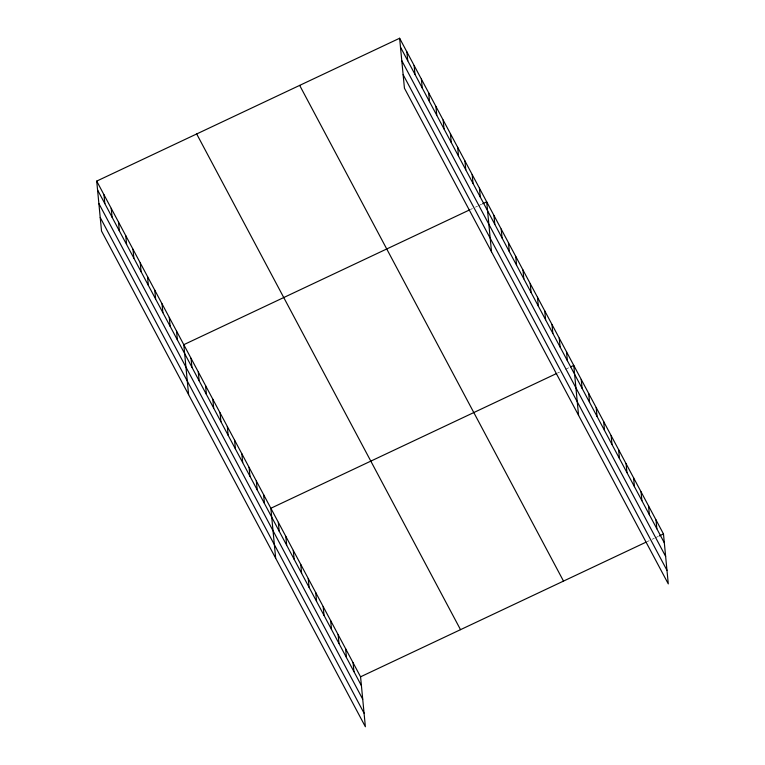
<?xml version="1.0" encoding="UTF-8"?>
<svg xmlns="http://www.w3.org/2000/svg" width="765" height="765" viewBox="0 0 765 765"><rect width="100%" height="100%" fill="white"/><g stroke="black" fill="none" stroke-linecap="round" stroke-linejoin="round"><path stroke-width="0.57" stroke-dasharray="3.83 2.87" d="M470.37 209.524L472.416 208.568M475.476 207.124L477.513 206.158M478.536 205.68L481.596 204.236M557.446 373.11L559.483 372.144M565.603 369.266L568.663 367.822M647.152 541.649L649.189 540.683M652.249 539.239L654.295 538.283M655.309 537.795L658.369 536.361"/><path stroke-width="1.15" d="M96.715 181.104L360.564 676.805L365.374 726.75L101.525 231.049L96.715 181.104L399.626 38.25L663.475 533.951L668.285 583.896L404.436 88.195L399.626 38.25M469.356 210.012L183.791 344.68L188.601 394.635M482.61 203.758L486.693 201.836L491.503 251.781M556.423 373.588L270.858 508.266L275.668 558.211M570.7 366.856L573.76 365.412L578.569 415.357M360.564 676.805L646.129 542.127M659.392 535.873L663.475 533.951M400.478 47.124L664.326 542.825M401.788 60.674L665.627 556.375M403.126 74.645L666.975 570.346M299.67 85.393L563.509 581.094M196.682 133.961L460.52 629.662M97.576 189.978L361.424 685.679M98.876 203.528L362.725 699.229M100.225 217.499L364.073 713.2M655.997 519.904L656.848 528.778M648.519 505.866L649.37 514.73M641.041 491.819L641.902 500.693M633.573 477.771L634.424 486.645M626.095 463.724L626.946 472.598M618.617 449.686L619.468 458.551M611.139 435.639L612 444.513M603.671 421.591L604.522 430.466M596.193 407.544L597.044 416.418M588.715 393.506L589.566 402.371M581.237 379.459L582.098 388.333M566.511 351.785L567.362 360.65M559.253 338.149L560.104 347.023M551.995 324.513L552.846 333.387M544.737 310.886L545.598 319.76M537.489 297.25L538.34 306.124M530.231 283.624L531.082 292.498M522.973 269.988L523.824 278.862M515.715 256.361L516.576 265.226M508.457 242.725L509.318 251.599M501.209 229.098L502.06 237.963M493.951 215.462L494.802 224.336M479.435 188.2L480.296 197.074M472.187 174.563L473.038 183.437M464.929 160.937L465.78 169.811M457.671 147.301L458.522 156.175M450.413 133.674L451.274 142.548M443.155 120.038L444.016 128.912M435.907 106.412L436.758 115.276M428.649 92.775L429.5 101.649M421.391 79.149L422.242 88.013M414.133 65.513L414.993 74.387M406.884 51.886L407.735 60.751M353.086 662.758L353.946 671.632M345.617 648.71L346.469 657.584M338.14 634.673L338.991 643.537M330.662 620.625L331.522 629.499M323.184 606.578L324.044 615.452M315.716 592.54L316.567 601.405M308.238 578.493L309.089 587.357M300.76 564.446L301.611 573.32M293.282 550.398L294.143 559.272M285.814 536.361L286.665 545.225M278.336 522.313L279.187 531.187M263.6 494.63L264.461 503.504M256.342 481.003L257.203 489.877M249.094 467.367L249.945 476.241M241.836 453.741L242.687 462.615M234.578 440.105L235.429 448.978M227.32 426.478L228.18 435.342M220.071 412.842L220.922 421.716M212.813 399.215L213.665 408.08M205.556 385.579L206.407 394.453M198.298 371.953L199.158 380.817M191.049 358.316L191.9 367.19M176.533 331.054L177.384 339.928M169.275 317.418L170.136 326.292M162.017 303.791L162.878 312.665M154.769 290.155L155.62 299.029M147.511 276.528L148.362 285.393M140.253 262.892L141.104 271.766M132.995 249.266L133.856 258.13M125.747 235.63L126.598 244.504M118.489 222.003L119.34 230.867M111.231 208.367L112.082 217.241M103.973 194.731L104.834 203.605"/></g></svg>
